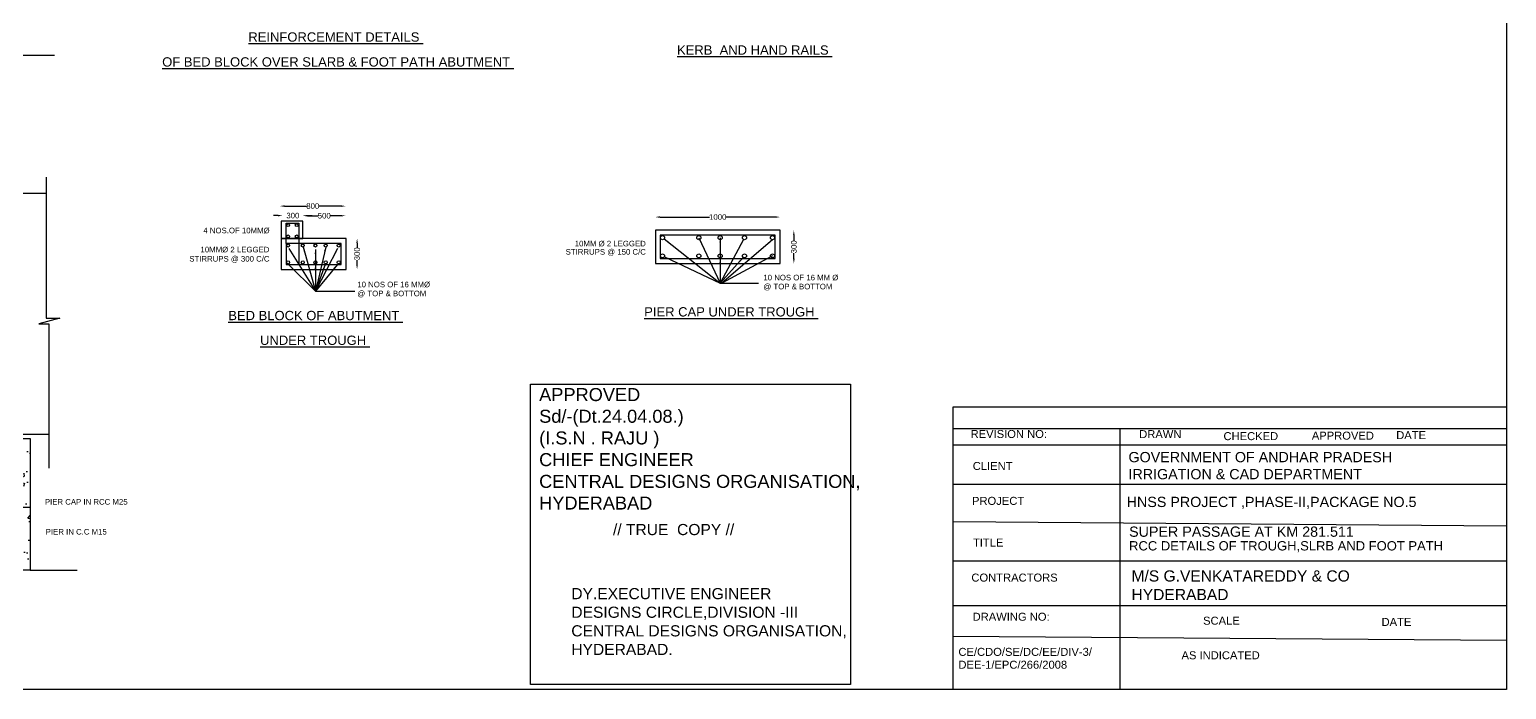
# Model space of a CAD drawing. Header units: millimetres. Extents: x 775749 to 841506, y 43186159 to 43226294.
# Drawn here: x 801805 to 841506, y 43186159 to 43203906 of the extents above; entities that cross this region are included whole.
import ezdxf

# ---------------------------------------------------------------- set-up
doc = ezdxf.new("R2010")
doc.units = ezdxf.units.MM
doc.header["$MEASUREMENT"] = 0
doc.layers.add('DRAWING', color=2, linetype='Continuous')
doc.layers.add('TEXT', color=7, linetype='Continuous')
doc.styles.get("Standard").update_dxf_attribs({"font": 'arial.ttf', "height": 150})
doc.dimstyles.get("Standard").update_dxf_attribs({"dimtxt": 150, "dimasz": 125, "dimexe": 0.18, "dimexo": 0.0625, "dimgap": 0.09, "dimtad": 0, "dimdec": 0, "dimzin": 0, "dimdsep": 46, "dimtxsty": 'Standard', "dimcen": 0.09, "dimse1": 1, "dimse2": 1, "dimadec": 0, "dimazin": 0, "dimtfac": 1, "dimtdec": 0, "dimtofl": 0, "dimtmove": 0, "dimatfit": 3, "dimfxl": 1, "dimtolj": 1, "dimtzin": 0, "dimarcsym": 0})

# ---------------------------------------------------------------- blocks, each defined once
blk = doc.blocks.new('*D99')
at = {"layer": 'Defpoints', "color": 0, "transparency": 16777216}
for p in [(808534, 43199198), (810302, 43199198), (810302, 43199158)]:
    blk.add_point(p, dxfattribs=at)
at = {"layer": 'TEXT', "color": 0, "lineweight": -2, "transparency": 16777216}
for p, q in [((808659, 43199158), (809253, 43199158)), ((810177, 43199158), (809584, 43199158))]:
    blk.add_line(p, q, dxfattribs=at)
at = {"layer": 'TEXT', "color": 0, "transparency": 16777216}
for points in [[(808659, 43199179), (808659, 43199137), (808534, 43199158)], [(810177, 43199179), (810177, 43199137), (810302, 43199158)]]:
    blk.add_solid(points, dxfattribs=at)
at = {"layer": 'TEXT', "color": 0, "transparency": 16777216, "insert": (809418, 43199158), "char_height": 150, "attachment_point": 5}
blk.add_mtext('\\A1;800', dxfattribs=at)
blk = doc.blocks.new('*D100')
at = {"layer": 'Defpoints', "color": 0, "transparency": 16777216}
for p in [(809153, 43198902), (808613, 43198753), (809153, 43198753)]:
    blk.add_point(p, dxfattribs=at)
at = {"layer": 'TEXT', "color": 0, "lineweight": -2, "transparency": 16777216}
for p, q in [((808488, 43198902), (808363, 43198902)), ((809278, 43198902), (809403, 43198902))]:
    blk.add_line(p, q, dxfattribs=at)
at = {"layer": 'TEXT', "color": 0, "transparency": 16777216}
for points in [[(808488, 43198922), (808488, 43198881), (808613, 43198902)], [(809278, 43198922), (809278, 43198881), (809153, 43198902)]]:
    blk.add_solid(points, dxfattribs=at)
at = {"layer": 'TEXT', "color": 0, "transparency": 16777216, "insert": (808883, 43198902), "char_height": 150, "attachment_point": 5}
blk.add_mtext('\\A1;300', dxfattribs=at)
blk = doc.blocks.new('*D101')
at = {"layer": 'Defpoints', "color": 0, "transparency": 16777216}
for p in [(809153, 43198902), (810302, 43198902), (810302, 43198898)]:
    blk.add_point(p, dxfattribs=at)
at = {"layer": 'TEXT', "color": 0, "lineweight": -2, "transparency": 16777216}
for p, q in [((809278, 43198898), (809562, 43198898)), ((810177, 43198898), (809893, 43198898))]:
    blk.add_line(p, q, dxfattribs=at)
at = {"layer": 'TEXT', "color": 0, "transparency": 16777216}
for points in [[(809278, 43198919), (809278, 43198878), (809153, 43198898)], [(810177, 43198919), (810177, 43198878), (810302, 43198898)]]:
    blk.add_solid(points, dxfattribs=at)
at = {"layer": 'TEXT', "color": 0, "transparency": 16777216, "insert": (809727, 43198898), "char_height": 150, "attachment_point": 5}
blk.add_mtext('\\A1;500', dxfattribs=at)
blk = doc.blocks.new('*D102')
at = {"layer": 'Defpoints', "color": 0, "transparency": 16777216}
for p in [(810319, 43198287), (810319, 43197460), (810609, 43197460)]:
    blk.add_point(p, dxfattribs=at)
at = {"layer": 'TEXT', "color": 0, "lineweight": -2, "transparency": 16777216}
for p, q in [((810609, 43198162), (810609, 43198039)), ((810609, 43197585), (810609, 43197708))]:
    blk.add_line(p, q, dxfattribs=at)
at = {"layer": 'TEXT', "color": 0, "transparency": 16777216}
for points in [[(810588, 43198162), (810630, 43198162), (810609, 43198287)], [(810588, 43197585), (810630, 43197585), (810609, 43197460)]]:
    blk.add_solid(points, dxfattribs=at)
at = {"layer": 'TEXT', "color": 0, "transparency": 16777216, "insert": (810609, 43197874), "char_height": 150, "attachment_point": 5, "rotation": 90}
blk.add_mtext('\\A1;300', dxfattribs=at)
blk = doc.blocks.new('*D103')
at = {"layer": 'Defpoints', "color": 0, "transparency": 16777216}
for p in [(818629, 43198506), (821979, 43198863), (821979, 43198506)]:
    blk.add_point(p, dxfattribs=at)
at = {"layer": 'TEXT', "color": 0, "lineweight": -2, "transparency": 16777216}
for p, q in [((818754, 43198863), (820087, 43198863)), ((821854, 43198863), (820521, 43198863))]:
    blk.add_line(p, q, dxfattribs=at)
at = {"layer": 'TEXT', "color": 0, "transparency": 16777216}
for points in [[(818754, 43198884), (818754, 43198842), (818629, 43198863)], [(821854, 43198884), (821854, 43198842), (821979, 43198863)]]:
    blk.add_solid(points, dxfattribs=at)
at = {"layer": 'TEXT', "color": 0, "transparency": 16777216, "insert": (820304, 43198863), "char_height": 150, "attachment_point": 5}
blk.add_mtext('\\A1;1000', dxfattribs=at)
blk = doc.blocks.new('*D104')
at = {"layer": 'Defpoints', "color": 0, "transparency": 16777216}
for p in [(821979, 43198506), (821923, 43197616), (822350, 43197616)]:
    blk.add_point(p, dxfattribs=at)
at = {"layer": 'TEXT', "color": 0, "lineweight": -2, "transparency": 16777216}
for p, q in [((822350, 43198381), (822350, 43198227)), ((822350, 43197741), (822350, 43197896))]:
    blk.add_line(p, q, dxfattribs=at)
at = {"layer": 'TEXT', "color": 0, "transparency": 16777216}
for points in [[(822329, 43198381), (822371, 43198381), (822350, 43198506)], [(822329, 43197741), (822371, 43197741), (822350, 43197616)]]:
    blk.add_solid(points, dxfattribs=at)
at = {"layer": 'TEXT', "color": 0, "transparency": 16777216, "insert": (822350, 43198061), "char_height": 150, "attachment_point": 5, "rotation": 90}
blk.add_mtext('\\A1;300', dxfattribs=at)

msp = doc.modelspace()

# ---------------------------------------------------------------- hatches: boundary and pattern name
at = {"layer": 'DRAWING'}
h = msp.add_hatch(dxfattribs=at)
h.set_pattern_fill('AR-CONC', color=0, scale=150, style=0)
h.set_pattern_definition([(50, (0, 0), (1075.890274, -94.128202), [112.5, -1237.5]), (355, (0, 0), (-208.127, 1128.2882), [90, -990]), (100.4514, (89.7, -7.8), (867.764073, 1034.159313), [95.610285, -1051.713168]), (46.1842, (0, 300), (1600.861573, -248.27852), [168.75, -1856.25]), (96.6356, (133.4, 279.3), (1401.99406, 1461.176806), [143.41543, -1577.5695]), (351.1842, (0, 300), (1401.99292, 1461.1779), [135, -1485]), (21, (150, 225), (895.360578, -603.928336), [112.5, -1237.5]), (326, (150, 225), (364.972998, 1087.725068), [90, -990]), (71.4514, (224.6, 174.7), (1260.333943, 483.795745), [95.610285, -1051.713168]), (37.5, (0, 0), (18.239783, 499.3407807), [0, -978, 0, -1005, 0, -993.75]), (7.5, (0, 0), (394.604306, 591.617568), [0, -573, 0, -955.5, 0, -378.75]), (327.5, (-334.5, 0), (800.7336543, -33.8323076), [0, -375, 0, -1170, 0, -1552.5]), (317.5, (-484.5, 0), (874.779254, 150.157473), [0, -487.5, 0, -777, 0, -1102.5])])
h.paths.add_polyline_path([(781764.7, 43192908.6), (778365.2, 43192908.6), (778365.2, 43191054.5), (781764.7, 43191054.5)])
h.paths.add_polyline_path([(781764.7, 43191054.5), (778365.2, 43191054.5), (778365.2, 43189364.4), (780033.2, 43189364.4), (780033.2, 43189037.6), (780210.8, 43189594.8), (780210.8, 43189364.4), (781764.7, 43189364.4)])
h.paths.add_polyline_path([(801820.7, 43192908.6), (798421.2, 43192908.6), (798421.2, 43191054.5), (801820.7, 43191054.5)])
h.paths.add_polyline_path([(801820.7, 43191054.5), (798421.2, 43191054.5), (798421.2, 43189364.4), (799975.1, 43189364.4), (799975.1, 43189594.8), (800152.8, 43189037.6), (800152.8, 43189364.4), (801820.7, 43189364.4)])

# ---------------------------------------------------------------- linework, layer by layer
at = {"layer": 'DRAWING', "color": 0}
for points in [[(775748.6, 43226293.7), (841505.6, 43226293.7), (841505.6, 43186158.9), (775748.6, 43186158.9)], [(808570.2, 43198287.3), (809152.8, 43198287.3), (809152.8, 43198752.5), (808570.2, 43198752.5)], [(821979, 43198506.3), (818628.7, 43198506.3), (818628.7, 43197616), (821979, 43197616)], [(810318.7, 43198287.3), (808570.2, 43198287.3), (808570.2, 43197454.9), (810318.7, 43197454.9)], [(810184.4, 43198152.9), (808704.6, 43198152.9), (808704.6, 43197589.2), (810184.4, 43197589.2)], [(821850.1, 43198377.4), (818757.6, 43198377.4), (818757.6, 43197744.9), (821850.1, 43197744.9)]]:
    msp.add_lwpolyline(points, close=True, dxfattribs=at)
for points in [[(801214.8, 43203220.2), (802478.3, 43203220.2)], [(802247.6, 43199939.5), (802247.6, 43196139.9), (802619.8, 43196139.9), (802057.3, 43195996.1), (802319.7, 43195996.1), (802319.7, 43192107.3)], [(802247.6, 43199495.9), (800031.9, 43199495.9), (800031.9, 43193028.4), (802319.7, 43193028.4)], [(808704.6, 43198152.9), (808704.6, 43198695.8), (809040, 43198695.8), (809040, 43197589.2)], [(799975.1, 43189364.4), (798421.2, 43189364.4), (798421.2, 43192908.6), (801820.7, 43192908.6), (801820.7, 43189364.4), (800152.8, 43189364.4)], [(801820.7, 43191054.5), (798421.2, 43191054.5)], [(801820.7, 43189364.4), (803084.2, 43189364.4)]]:
    msp.add_lwpolyline(points, dxfattribs=at)
for centre, radius in [((808754.9, 43198646.7), 40), ((808989.3, 43198646.7), 40), ((808754.9, 43198341.5), 40), ((808754.9, 43198097), 40), ((808989.3, 43198341.5), 40), ((809148.3, 43198097), 40), ((809489.9, 43198097), 40), ((809766, 43198097), 40), ((810115.6, 43198097), 40), ((818820, 43198308.8), 54.6), ((819796.5, 43198308.8), 54.6), ((820369.8, 43198308.8), 54.6), ((821024.5, 43198308.8), 54.6), ((821775.3, 43198308.8), 54.6), ((818820, 43197819.1), 54.6), ((819796.5, 43197819.1), 54.6), ((820369.8, 43197819.1), 54.6), ((821024.5, 43197819.1), 54.6), ((821775.3, 43197819.1), 54.6), ((808754.9, 43197644.6), 40), ((809148.3, 43197644.6), 40), ((809489.9, 43197644.6), 40), ((809766, 43197644.6), 40), ((810115.6, 43197644.6), 40)]:
    msp.add_circle(centre, radius, dxfattribs=at)
at = {"layer": 'TEXT', "color": 0}
for points in [[(815271.9, 43194372), (823877.3, 43194372), (823877.3, 43186295.8), (815271.9, 43186295.8)], [(826633.9, 43193761.7), (841505.6, 43193761.7), (841505.6, 43186158.9), (826633.9, 43186158.9)]]:
    msp.add_lwpolyline(points, close=True, dxfattribs=at)
for points in [[(826633.9, 43193176), (841505.6, 43193176)], [(831111.2, 43193165.6), (831111.2, 43186158.9)], [(826633.9, 43192736.8), (841505.6, 43192736.8)], [(826633.9, 43191680.2), (841505.6, 43191680.2)], [(826633.9, 43190675.9), (841505.6, 43190558.6)], [(841505.6, 43189610.8), (826633.9, 43189610.8)], [(826633.9, 43188417.9), (841505.6, 43188417.9)], [(841505.6, 43187479.3), (826633.9, 43187586.6)]]:
    msp.add_lwpolyline(points, dxfattribs=at)

# ---------------------------------------------------------------- texts
for s, height, p in [('%%UREINFORCEMENT DETAILS ', 250, (807687.2, 43203580.1)), ('%%UKERB  AND HAND RAILS ', 250, (819210.2, 43203229.9)), ('%%UOF BED BLOCK OVER SLARB & FOOT PATH ABUTMENT ', 250, (805370.4, 43202910.1)), ('4 NOS.OF 10MMØ', 150, (806476.7, 43198426.2)), ('10MM Ø 2 LEGGED', 150, (816461.1, 43198074.1)), ('STIRRUPS @ 300 C/C ', 150, (806099, 43197665.8)), ('10MMØ 2 LEGGED', 150, (806399.9, 43197913.4)), ('STIRRUPS @ 150 C/C ', 150, (816216, 43197852.4)), ('10 NOS OF 16 MM Ø', 150, (821531.5, 43197160.5)), ('10 NOS OF 16 MMØ', 150, (810616, 43196974.3)), ('@ TOP & BOTTOM', 150, (821531.5, 43196919.5)), ('@ TOP & BOTTOM ', 150, (810616, 43196733.4)), ('%%UBED BLOCK OF ABUTMENT ', 250, (807147.3, 43196090.1)), ('%%UPIER CAP UNDER TROUGH ', 250, (818327.6, 43196189.2)), ('%%UUNDER TROUGH ', 250, (808001.4, 43195425.1)), ('REVISION NO:', 215.061, (827101.3, 43192922.1)), ('DRAWN ', 215.06, (831633.3, 43192918)), ('CHECKED ', 215.06, (833899.3, 43192863.8)), ('APPROVED ', 215.06, (836273.8, 43192877.3)), ('DATE ', 215.06, (838542, 43192890.9)), ('CLIENT', 215.06, (827160.1, 43192061.4)), ('PROJECT', 215.06, (827139.1, 43191123.2)), ('PIER CAP IN RCC M25', 150, (802217.4, 43191129.8)), ('PIER IN C.C M15 ', 150, (802240, 43190324.9)), ('TITLE ', 215.06, (827164.3, 43190002.1)), ('CONTRACTORS ', 215.061, (827122.3, 43189060.1)), ('DRAWING NO:', 215.061, (827156.2, 43188007.4)), ('SCALE ', 215.06, (833350.8, 43187901.1)), ('DATE ', 215.06, (838148.1, 43187867.4)), ('CE/CDO/SE/DC/EE/DIV-3/', 215.061, (826773.8, 43187062.7)), ('AS INDICATED ', 215.061, (832770.5, 43186970.7)), ('DEE-1/EPC/266/2008', 215.061, (826773.8, 43186717.2))]:
    msp.add_text(s, height=height, dxfattribs=at).set_placement(p)
at = {"layer": 'TEXT', "color": 0, "attachment_point": 1}
for s, insert, char_height, width in [('APPROVED  \\PSd/-(Dt.24.04.08.) \\P(I.S.N . RAJU ) \\PCHIEF ENGINEER  \\PCENTRAL DESIGNS ORGANISATION, HYDERABAD ', (815503.7, 43194264.6), 350, 8960.067), ('GOVERNMENT OF ANDHAR PRADESH  IRRIGATION & CAD DEPARTMENT ', (831345, 43192545.5), 275, 7998.249), ('HNSS PROJECT ,PHASE-II,PACKAGE NO.5', (831296.4, 43191340.1), 275, 7998.249), ('// TRUE  COPY //', (817487.8, 43190609.8), 300, 4003.429), ('SUPER PASSAGE AT KM 281.511', (831361.3, 43190540), 275, 7998.249), ('RCC DETAILS OF TROUGH,SLRB AND FOOT PATH', (831361.3, 43190147.3), 250, 9452.542), ('M/S G.VENKATAREDDY & CO  HYDERABAD ', (831426.2, 43189361.6), 300, 6204.69), ('DY.EXECUTIVE ENGINEER  \\PDESIGNS CIRCLE,DIVISION -III CENTRAL DESIGNS ORGANISATION, HYDERABAD.', (816367.8, 43188886.3), 300, 7475.557)]:
    msp.add_mtext(s, dxfattribs=dict(at, insert=insert, char_height=char_height, width=width))

# ---------------------------------------------------------------- dimensions: what is measured, and where the dimension line sits
at = {"layer": 'TEXT', "color": 0}
for base, p1, p2, text, picture, middle in [((809152.8, 43198901.5), (808612.6, 43198752.5), (809152.8, 43198752.5), '300', '*D100', (808882.7, 43198901.5)), ((810301.8, 43199157.7), (808534.5, 43199198.4), (810301.8, 43199198.4), '800', '*D99', (809418.1, 43199157.7)), ((810301.8, 43198898.4), (809152.8, 43198901.5), (810301.8, 43198901.5), '500', '*D101', (809727.3, 43198898.4)), ((821979, 43198862.8), (818628.7, 43198506.3), (821979, 43198506.3), '1000', '*D103', (820303.9, 43198862.8))]:
    dim = msp.add_linear_dim(base=base, p1=p1, p2=p2, text=text, dimstyle='Standard', dxfattribs=at)
    dim.commit()
    dim.dimension.update_dxf_attribs({"geometry": picture, "text_midpoint": middle})
for base, p1, p2, picture, middle in [((822350, 43197616), (821979, 43198506.3), (821923.1, 43197616), '*D104', (822350, 43198061.2)), ((810609.1, 43197460.2), (810318.7, 43198287.3), (810318.7, 43197460.2), '*D102', (810609.1, 43197873.7))]:
    dim = msp.add_linear_dim(base=base, p1=p1, p2=p2, angle=90, text='300', dimstyle='Standard', dxfattribs=at)
    dim.commit()
    dim.dimension.update_dxf_attribs({"geometry": picture, "text_midpoint": middle})

# ---------------------------------------------------------------- leaders
for points in [[(818862.9, 43198275), (820369.8, 43197089)], [(819796.5, 43198308.8), (820369.8, 43197089)], [(820369.8, 43198308.8), (820369.8, 43197089), (821397, 43197089)], [(820998.7, 43198260.7), (820369.8, 43197089)], [(821775.3, 43198254.2), (820411.9, 43197089)], [(808776.5, 43198020.7), (809488.5, 43196874.4)], [(809159, 43198058.5), (809488.5, 43196874.4)], [(809488.5, 43197991.9), (809488.5, 43196874.4), (810546.8, 43196874.4)], [(809766, 43198057.1), (809488.5, 43196874.4)], [(810086.4, 43198013), (809488.5, 43196874.4)], [(818869.4, 43197795.8), (820369.8, 43197089)], [(820369.8, 43197764.5), (820369.8, 43197089)], [(820989.4, 43197777.3), (820369.8, 43197089)], [(821775.3, 43197819.1), (820411.9, 43197089)], [(808765.9, 43197589.2), (809488.5, 43196874.4)], [(809488.5, 43197589.2), (809488.5, 43196874.4)], [(810078.6, 43197589.2), (809488.5, 43196874.4)], [(809749.8, 43197589.2), (809488.5, 43196874.4)]]:
    msp.add_leader(points, dimstyle='Standard', override={"dimgap": 0.09, "dimtad": 0}, dxfattribs=at)

doc.saveas('drawing.dxf')
